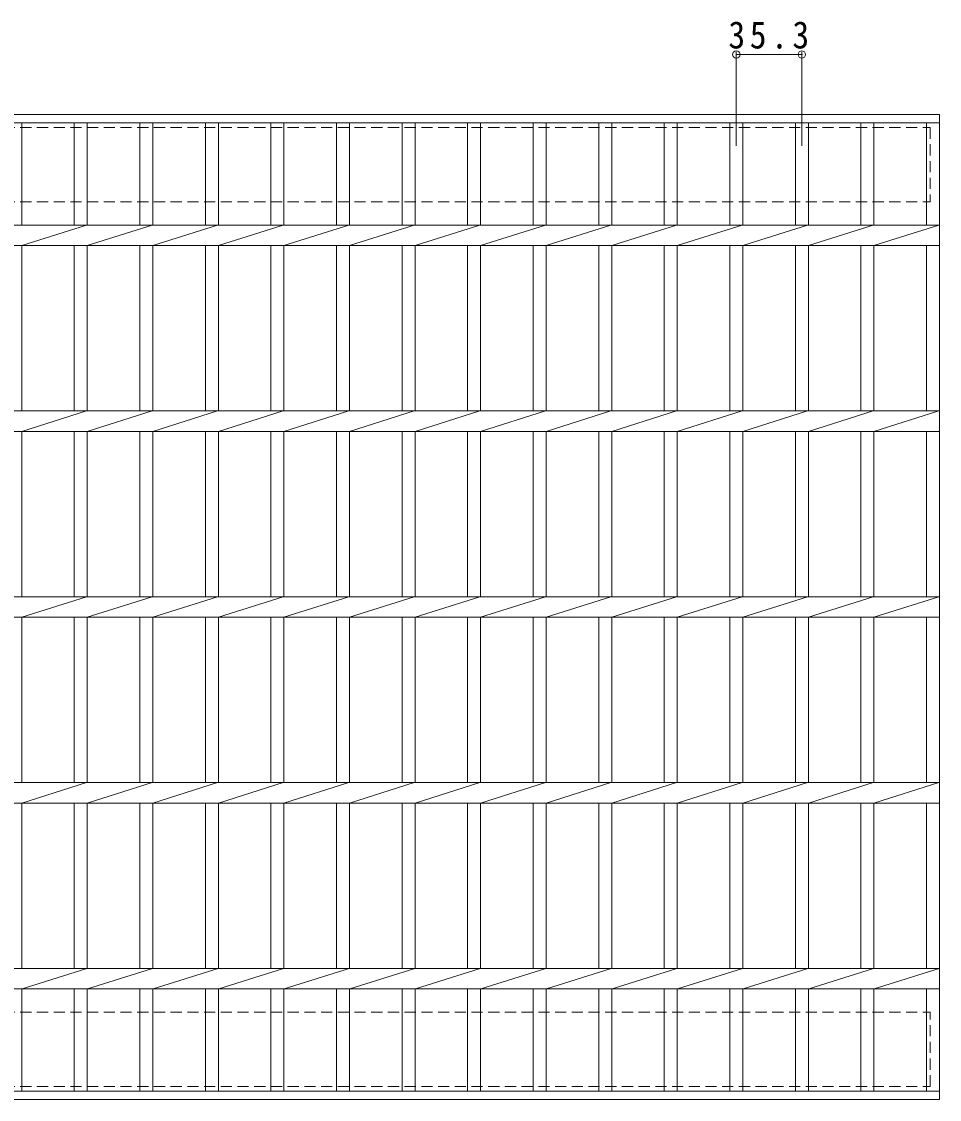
# Model space of a CAD drawing. Units: millimetres, scale not verified. Extents: x -747 to 908, y -688 to 577.
# Drawn here: x -244 to 250, y -96 to 484 of the extents above; entities that cross this region are included whole.
import ezdxf

# ---------------------------------------------------------------- set-up
doc = ezdxf.new("R2010")
doc.units = ezdxf.units.MM
doc.header["$LTSCALE"] = 5
doc.header["$PDMODE"] = 32
doc.header["$PDSIZE"] = 4
doc.linetypes.add('DASHED1', pattern=[1.8, 1.2, -0.6])
for name, color, linetype, lineweight in [('B-1', 2, 'Continuous', 9), ('B-2', 3, 'Continuous', 9), ('B-4', 7, 'Continuous', 9)]:
    doc.layers.add(name, color=color, linetype=linetype, lineweight=lineweight)
doc.styles.add('ＭＳ ゴシック', font='')
doc.styles.get('ＭＳ ゴシック').set_extended_font_data('MS Gothic')

msp = doc.modelspace()

# ---------------------------------------------------------------- linework, layer by layer
at = {"layer": 'B-1', "linetype": 'DASHED1'}
for p, q in [((-739.756, 386.987), (245.244, 386.987)), ((-739.756, -49.013), (245.244, -49.013))]:
    msp.add_line(p, q, dxfattribs=at)
for points in [[(-739.756, 426.986), (245.244, 426.986), (245.244, 386.987)], [(-739.756, -89.013), (245.244, -89.013), (245.244, -49.013)]]:
    msp.add_lwpolyline(points, dxfattribs=at)
at = {"layer": 'B-2'}
for p, q in [((-744.756, 433.987), (250.244, 433.987)), ((-744.756, 429.487), (250.244, 429.487)), ((-243.955, 429.487), (-243.955, 374.487)), ((-215.655, 429.487), (-215.655, 374.487)), ((-208.655, 429.487), (-208.655, 374.487)), ((-180.355, 429.487), (-180.355, 374.487)), ((-173.355, 429.487), (-173.355, 374.487)), ((-145.055, 429.487), (-145.055, 374.487)), ((-138.055, 429.487), (-138.055, 374.487)), ((-109.755, 429.487), (-109.755, 374.487)), ((-102.755, 429.487), (-102.755, 374.487)), ((-74.455, 429.487), (-74.455, 374.487)), ((-67.455, 429.487), (-67.455, 374.487)), ((-39.154, 429.487), (-39.154, 374.487)), ((-32.154, 429.487), (-32.154, 374.487)), ((-3.854, 429.487), (-3.854, 374.487)), ((3.146, 429.487), (3.146, 374.487)), ((31.446, 429.487), (31.446, 374.487)), ((38.446, 429.487), (38.446, 374.487)), ((66.746, 429.487), (66.746, 374.487)), ((73.746, 429.487), (73.746, 374.487)), ((102.046, 429.487), (102.046, 374.487)), ((109.046, 429.487), (109.046, 374.487)), ((137.346, 429.487), (137.346, 374.487)), ((144.346, 429.487), (144.346, 374.487)), ((172.646, 429.487), (172.646, 374.487)), ((179.646, 429.487), (179.646, 374.487)), ((207.947, 429.487), (207.947, 374.487)), ((214.947, 429.487), (214.947, 374.487)), ((243.243, 429.487), (243.243, 374.487)), ((250.244, 433.987), (250.244, -96.013)), ((-744.756, 374.487), (250.244, 374.487)), ((-243.955, 363.487), (-209.055, 374.487)), ((-208.655, 363.487), (-173.755, 374.487)), ((-173.355, 363.487), (-138.455, 374.487)), ((-138.055, 363.487), (-103.155, 374.487)), ((-102.755, 363.487), (-67.855, 374.487)), ((-67.455, 363.487), (-32.555, 374.487)), ((-32.154, 363.487), (2.745, 374.487)), ((3.146, 363.487), (38.045, 374.487)), ((38.446, 363.487), (73.346, 374.487)), ((73.746, 363.487), (108.646, 374.487)), ((109.046, 363.487), (143.946, 374.487)), ((144.346, 363.487), (179.246, 374.487)), ((179.646, 363.487), (214.546, 374.487)), ((214.947, 363.487), (249.846, 374.487)), ((-744.756, 363.487), (250.244, 363.487)), ((-243.955, 363.487), (-243.955, 274.487)), ((-215.655, 363.487), (-215.655, 274.487)), ((-208.655, 363.487), (-208.655, 274.487)), ((-180.355, 363.487), (-180.355, 274.487)), ((-173.355, 363.487), (-173.355, 274.487)), ((-145.055, 363.487), (-145.055, 274.487)), ((-138.055, 363.487), (-138.055, 274.487)), ((-109.755, 363.487), (-109.755, 274.487)), ((-102.755, 363.487), (-102.755, 274.487)), ((-74.455, 363.487), (-74.455, 274.487)), ((-67.455, 363.487), (-67.455, 274.487)), ((-39.154, 363.487), (-39.154, 274.487)), ((-32.154, 363.487), (-32.154, 274.487)), ((-3.854, 363.487), (-3.854, 274.487)), ((3.146, 363.487), (3.146, 274.487)), ((31.446, 363.487), (31.446, 274.487)), ((38.446, 363.487), (38.446, 274.487)), ((66.746, 363.487), (66.746, 274.487)), ((73.746, 363.487), (73.746, 274.487)), ((102.046, 363.487), (102.046, 274.487)), ((109.046, 363.487), (109.046, 274.487)), ((137.346, 363.487), (137.346, 274.487)), ((144.346, 363.487), (144.346, 274.487)), ((172.646, 363.487), (172.646, 274.487)), ((179.646, 363.487), (179.646, 274.487)), ((207.947, 363.487), (207.947, 274.487)), ((214.947, 363.487), (214.947, 274.487)), ((243.243, 363.487), (243.243, 274.487)), ((-744.756, 274.487), (250.244, 274.487)), ((-243.955, 263.487), (-209.055, 274.487)), ((-208.655, 263.487), (-173.755, 274.487)), ((-173.355, 263.487), (-138.455, 274.487)), ((-138.055, 263.487), (-103.155, 274.487)), ((-102.755, 263.487), (-67.855, 274.487)), ((-67.455, 263.487), (-32.555, 274.487)), ((-32.154, 263.487), (2.745, 274.487)), ((3.146, 263.487), (38.045, 274.487)), ((38.446, 263.487), (73.346, 274.487)), ((73.746, 263.487), (108.646, 274.487)), ((109.046, 263.487), (143.946, 274.487)), ((144.346, 263.487), (179.246, 274.487)), ((179.646, 263.487), (214.546, 274.487)), ((214.947, 263.487), (249.846, 274.487)), ((-744.756, 263.486), (250.244, 263.486)), ((-243.955, 263.486), (-243.955, 174.487)), ((-215.655, 263.486), (-215.655, 174.487)), ((-208.655, 263.486), (-208.655, 174.487)), ((-180.355, 263.486), (-180.355, 174.487)), ((-173.355, 263.486), (-173.355, 174.487)), ((-145.055, 263.486), (-145.055, 174.487)), ((-138.055, 263.486), (-138.055, 174.487)), ((-109.755, 263.486), (-109.755, 174.487)), ((-102.755, 263.486), (-102.755, 174.487)), ((-74.455, 263.486), (-74.455, 174.487)), ((-67.455, 263.486), (-67.455, 174.487)), ((-39.154, 263.486), (-39.154, 174.487)), ((-32.154, 263.486), (-32.154, 174.487)), ((-3.854, 263.486), (-3.854, 174.487)), ((3.146, 263.486), (3.146, 174.487)), ((31.446, 263.486), (31.446, 174.487)), ((38.446, 263.486), (38.446, 174.487)), ((66.746, 263.486), (66.746, 174.487)), ((73.746, 263.486), (73.746, 174.487)), ((102.046, 263.486), (102.046, 174.487)), ((109.046, 263.486), (109.046, 174.487)), ((137.346, 263.486), (137.346, 174.487)), ((144.346, 263.486), (144.346, 174.487)), ((172.646, 263.486), (172.646, 174.487)), ((179.646, 263.486), (179.646, 174.487)), ((207.947, 263.486), (207.947, 174.487)), ((214.947, 263.486), (214.947, 174.487)), ((243.243, 263.486), (243.243, 174.487)), ((-744.756, 174.487), (250.244, 174.487)), ((-243.955, 163.487), (-209.055, 174.487)), ((-208.655, 163.487), (-173.755, 174.487)), ((-173.355, 163.487), (-138.455, 174.487)), ((-138.055, 163.487), (-103.155, 174.487)), ((-102.755, 163.487), (-67.855, 174.487)), ((-67.455, 163.487), (-32.555, 174.487)), ((-32.154, 163.487), (2.745, 174.487)), ((3.146, 163.487), (38.045, 174.487)), ((38.446, 163.487), (73.346, 174.487)), ((73.746, 163.487), (108.646, 174.487)), ((109.046, 163.487), (143.946, 174.487)), ((144.346, 163.487), (179.246, 174.487)), ((179.646, 163.487), (214.546, 174.487)), ((214.947, 163.487), (249.846, 174.487)), ((-744.756, 163.486), (250.244, 163.486)), ((-243.955, 163.486), (-243.955, 74.486)), ((-215.655, 163.486), (-215.655, 74.486)), ((-208.655, 163.486), (-208.655, 74.486)), ((-180.355, 163.486), (-180.355, 74.486)), ((-173.355, 163.486), (-173.355, 74.486)), ((-145.055, 163.486), (-145.055, 74.486)), ((-138.055, 163.486), (-138.055, 74.486)), ((-109.755, 163.486), (-109.755, 74.486)), ((-102.755, 163.486), (-102.755, 74.486)), ((-74.455, 163.486), (-74.455, 74.486)), ((-67.455, 163.486), (-67.455, 74.486)), ((-39.154, 163.486), (-39.154, 74.486)), ((-32.154, 163.486), (-32.154, 74.486)), ((-3.854, 163.486), (-3.854, 74.486)), ((3.146, 163.486), (3.146, 74.486)), ((31.446, 163.486), (31.446, 74.486)), ((38.446, 163.486), (38.446, 74.486)), ((66.746, 163.486), (66.746, 74.486)), ((73.746, 163.486), (73.746, 74.486)), ((102.046, 163.486), (102.046, 74.486)), ((109.046, 163.486), (109.046, 74.486)), ((137.346, 163.486), (137.346, 74.486)), ((144.346, 163.486), (144.346, 74.486)), ((172.646, 163.486), (172.646, 74.486)), ((179.646, 163.486), (179.646, 74.486)), ((207.947, 163.486), (207.947, 74.486)), ((214.947, 163.486), (214.947, 74.486)), ((243.243, 163.486), (243.243, 74.486)), ((-744.756, 74.486), (250.244, 74.486)), ((-243.955, 63.487), (-209.055, 74.487)), ((-208.655, 63.487), (-173.755, 74.487)), ((-173.355, 63.487), (-138.455, 74.487)), ((-138.055, 63.487), (-103.155, 74.487)), ((-102.755, 63.487), (-67.855, 74.487)), ((-67.455, 63.487), (-32.555, 74.487)), ((-32.154, 63.487), (2.745, 74.487)), ((3.146, 63.487), (38.045, 74.487)), ((38.446, 63.487), (73.346, 74.487)), ((73.746, 63.487), (108.646, 74.487)), ((109.046, 63.487), (143.946, 74.487)), ((144.346, 63.487), (179.246, 74.487)), ((179.646, 63.487), (214.546, 74.487)), ((214.947, 63.487), (249.846, 74.487)), ((-744.756, 63.487), (250.244, 63.487)), ((-243.955, 63.487), (-243.955, -25.514)), ((-215.655, 63.487), (-215.655, -25.514)), ((-208.655, 63.487), (-208.655, -25.514)), ((-180.355, 63.487), (-180.355, -25.514)), ((-173.355, 63.487), (-173.355, -25.514)), ((-145.055, 63.487), (-145.055, -25.514)), ((-138.055, 63.487), (-138.055, -25.514)), ((-109.755, 63.487), (-109.755, -25.514)), ((-102.755, 63.487), (-102.755, -25.514)), ((-74.455, 63.487), (-74.455, -25.514)), ((-67.455, 63.487), (-67.455, -25.514)), ((-39.154, 63.487), (-39.154, -25.514)), ((-32.154, 63.487), (-32.154, -25.514)), ((-3.854, 63.487), (-3.854, -25.514)), ((3.146, 63.487), (3.146, -25.514)), ((31.446, 63.487), (31.446, -25.514)), ((38.446, 63.487), (38.446, -25.514)), ((66.746, 63.487), (66.746, -25.514)), ((73.746, 63.487), (73.746, -25.514)), ((102.046, 63.487), (102.046, -25.514)), ((109.046, 63.487), (109.046, -25.514)), ((137.346, 63.487), (137.346, -25.514)), ((144.346, 63.487), (144.346, -25.514)), ((172.646, 63.487), (172.646, -25.514)), ((179.646, 63.487), (179.646, -25.514)), ((207.947, 63.487), (207.947, -25.514)), ((214.947, 63.487), (214.947, -25.514)), ((243.243, 63.487), (243.243, -25.514)), ((-744.756, -25.514), (250.244, -25.514)), ((-243.957, -25.514), (-243.955, -25.513)), ((-243.755, -36.513), (-208.855, -25.513)), ((-208.857, -25.514), (-208.855, -25.513)), ((-208.657, -25.514), (-208.655, -25.513)), ((-208.455, -36.513), (-173.555, -25.513)), ((-173.557, -25.514), (-173.555, -25.513)), ((-173.357, -25.514), (-173.355, -25.513)), ((-173.155, -36.513), (-138.255, -25.513)), ((-138.257, -25.514), (-138.255, -25.513)), ((-138.056, -25.514), (-138.055, -25.513)), ((-137.855, -36.513), (-102.955, -25.513)), ((-102.956, -25.514), (-102.955, -25.513)), ((-102.756, -25.514), (-102.755, -25.513)), ((-102.555, -36.513), (-67.655, -25.513)), ((-67.656, -25.514), (-67.655, -25.513)), ((-67.456, -25.514), (-67.455, -25.513)), ((-67.254, -36.513), (-32.355, -25.513)), ((-32.356, -25.514), (-32.355, -25.513)), ((-32.156, -25.514), (-32.154, -25.513)), ((-31.954, -36.513), (2.946, -25.513)), ((2.944, -25.514), (2.946, -25.513)), ((3.144, -25.514), (3.146, -25.513)), ((3.346, -36.513), (38.246, -25.513)), ((38.244, -25.514), (38.246, -25.513)), ((38.444, -25.514), (38.446, -25.513)), ((38.646, -36.513), (73.546, -25.513)), ((73.544, -25.514), (73.546, -25.513)), ((73.744, -25.514), (73.746, -25.513)), ((73.946, -36.513), (108.846, -25.513)), ((108.844, -25.514), (108.846, -25.513)), ((109.045, -25.514), (109.046, -25.513)), ((109.246, -36.513), (144.146, -25.513)), ((144.145, -25.514), (144.146, -25.513)), ((144.345, -25.514), (144.346, -25.513)), ((144.546, -36.513), (179.446, -25.513)), ((179.445, -25.514), (179.446, -25.513)), ((179.645, -25.514), (179.646, -25.513)), ((179.847, -36.513), (214.746, -25.513)), ((214.745, -25.514), (214.746, -25.513)), ((214.945, -25.514), (214.947, -25.513)), ((215.147, -36.513), (250.046, -25.513)), ((249.843, -25.514), (249.845, -25.513)), ((-744.756, -36.513), (250.244, -36.513)), ((-243.955, -36.513), (-243.955, -91.513)), ((-215.655, -36.513), (-215.655, -91.513)), ((-208.655, -36.513), (-208.655, -91.513)), ((-180.355, -36.513), (-180.355, -91.513)), ((-173.355, -36.513), (-173.355, -91.513)), ((-145.055, -36.513), (-145.055, -91.513)), ((-138.055, -36.513), (-138.055, -91.513)), ((-109.755, -36.513), (-109.755, -91.513)), ((-102.755, -36.513), (-102.755, -91.513)), ((-74.455, -36.513), (-74.455, -91.513)), ((-67.455, -36.513), (-67.455, -91.513)), ((-39.154, -36.513), (-39.154, -91.513)), ((-32.154, -36.513), (-32.154, -91.513)), ((-3.854, -36.513), (-3.854, -91.513)), ((3.146, -36.513), (3.146, -91.513)), ((31.446, -36.513), (31.446, -91.513)), ((38.446, -36.513), (38.446, -91.513)), ((66.746, -36.513), (66.746, -91.513)), ((73.746, -36.513), (73.746, -91.513)), ((102.046, -36.513), (102.046, -91.513)), ((109.046, -36.513), (109.046, -91.513)), ((137.346, -36.513), (137.346, -91.513)), ((144.346, -36.513), (144.346, -91.513)), ((172.646, -36.513), (172.646, -91.513)), ((179.646, -36.513), (179.646, -91.513)), ((207.947, -36.513), (207.947, -91.513)), ((214.947, -36.513), (214.947, -91.513)), ((243.243, -36.513), (243.243, -91.513)), ((250.244, -91.513), (-744.756, -91.513)), ((250.244, -96.013), (-744.756, -96.013))]:
    msp.add_line(p, q, dxfattribs=at)
at = {"layer": 'B-4'}
for p, q in [((140.846, 417.092), (140.846, 467.819)), ((140.846, 466.319), (176.146, 466.319)), ((176.146, 417.092), (176.146, 467.819))]:
    msp.add_line(p, q, dxfattribs=at)
for p in [(140.846, 466.319), (176.146, 466.319)]:
    msp.add_point(p, dxfattribs=at)

# ---------------------------------------------------------------- texts
at = {"layer": 'B-4', "color": 2, "insert": (136.621, 469.319), "char_height": 14.66, "attachment_point": 7, "style": 'ＭＳ ゴシック'}
msp.add_mtext('\\T1.28;\\W0.9;35.3', dxfattribs=at)

doc.saveas('drawing.dxf')
